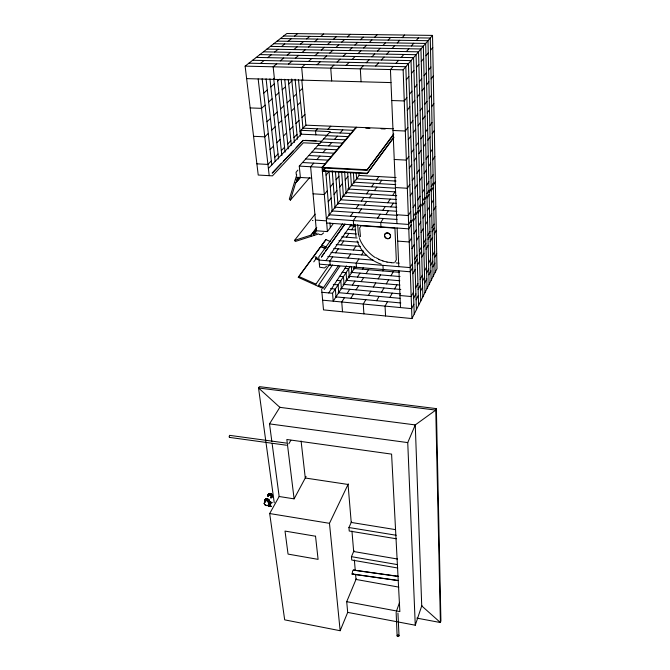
<?xml version="1.0" encoding="UTF-8"?>
<svg xmlns="http://www.w3.org/2000/svg" width="670" height="670" viewBox="0 0 670 670"><rect width="100%" height="100%" fill="white"/><g stroke="black" fill="none" stroke-linecap="round" stroke-linejoin="round"><path stroke-width="1" d="M271.953 502.785A1.993 0.729 -78.7 0 0 271.141 502.718A1.993 0.729 -78.7 0 0 270.462 504.703L270.462 505.632A1.993 0.729 -78.7 0 0 271.25 506.16M270.462 504.703L270.462 505.632M397.938 613.117L399.019 635.688M271.25 506.269A2.119 0.771 -78.7 0 1 270.412 504.728L270.638 503.647A2.119 0.771 -78.7 0 1 272.003 502.684M270.412 504.728L270.638 503.647M396.137 612.238L397.126 635.872M294.406 182.55L289.298 199.225L290.386 200.112L309.716 177.525M294.549 182.081L295.185 180.004M295.294 179.644L296.76 174.87M290.386 200.112L295.503 183.454M297.279 177.692L296.4 180.548L299.063 177.357M356.281 578.771L346.708 601.677L347.697 612.397L415.266 625.219L421.891 605.412M396.439 611.149L399.605 602.355M274.231 502.734L258.536 387.997L259.449 386.649L436.371 408.616L435.776 410.09L440.408 622.539L416.832 618.117M272.129 443.599L279.156 496.504L269.683 513.547L284.675 619.851L340.151 630.721L347.697 612.397M415.266 625.219L407.745 442.602L415.358 424.696M397.754 568.009L351.725 560.019L351.44 556.669L354.028 550.69M396.364 538.781L349.238 531.009L348.936 527.516L351.507 521.83M340.151 630.721L329.472 523.32L348.325 483.874M321.65 289.298L323.501 309.892L411.958 318.568L436.999 268.695L432.519 35.401L286.852 33.5L245.128 66.137L258.226 175.037L272.456 175.858L303.359 142.811L320.084 143.589M413.867 304.188L411.606 308.627L322.622 300.168M416.103 299.817L418.306 295.503M420.484 291.249L422.619 287.062M424.738 282.924L426.815 278.846M428.875 274.817L430.902 270.856M432.895 266.936L434.872 263.076M413.666 298.192L415.911 293.845M418.122 289.557L420.308 285.336M422.452 281.166L424.579 277.053M426.664 273.008L428.733 269.005M430.768 265.06L432.778 261.174M434.755 257.339L436.706 253.553M413.465 292.154L411.179 296.534L399.982 295.512M415.718 287.832L417.938 283.569M420.132 279.373L422.284 275.236M424.42 271.149L426.522 267.121M428.591 263.151L430.634 259.231M432.653 255.371L434.637 251.56M279.156 496.504L294.105 498.857L306.09 476.496M412.837 273.754L415.124 269.516M417.377 265.345L419.596 261.225M421.782 257.171L423.934 253.168M426.061 249.223L428.155 245.337M430.224 241.502L432.267 237.716M434.277 233.989L436.262 230.304M412.628 267.531L410.3 271.794L319.381 264.156M414.923 263.327L417.184 259.181M419.412 255.094L421.606 251.066M423.775 247.088L425.911 243.177M428.013 239.316L430.09 235.505M432.133 231.753L434.16 228.043M412.486 263.352L410.149 267.598L319.012 260.052M414.789 259.164L417.058 255.044M419.286 250.974L421.489 246.962M423.666 243.009L425.802 239.115M427.912 235.271L429.998 231.485M432.05 227.75L434.076 224.065M387.495 301.718L385.057 306.106L385.568 315.98M389.898 297.396L392.268 293.133M394.605 288.929L396.908 284.784M411.983 248.57L414.311 244.458M416.598 240.404L418.859 236.401M421.078 232.465L423.272 228.579M425.433 224.752L427.569 220.983M429.671 217.256L431.74 213.588M433.792 209.97L435.802 206.402M411.623 237.85L409.244 241.971L397.687 241.1M413.968 233.788L416.271 229.785M418.549 225.84L420.785 221.954M422.996 218.127L425.174 214.35M427.318 210.623L429.437 206.955M431.522 203.328L433.582 199.761M376.632 300.704L379.103 296.4M381.54 292.162L383.944 287.974M386.314 283.854L388.65 279.784M390.953 275.772L393.231 271.811M288.803 443.825L290.855 440.299M394.948 262.154L396.305 259.826L394.923 228.152L361.172 225.74L359.664 227.951L360.468 236.636M391.037 262.741L394.169 262.774M411.179 224.802L408.784 228.855L326.692 223.009M413.541 220.807L415.869 216.871M418.164 212.993L420.425 209.166M422.653 205.397L424.847 201.687M427.016 198.027L429.143 194.417M431.254 190.858L433.322 187.349M411.104 222.608L413.474 218.621M415.802 214.693L418.097 210.832M420.366 207.013L422.594 203.261M424.797 199.56L426.966 195.908M429.102 192.307L431.204 188.764M433.281 185.263L435.332 181.813M365.837 299.691L363.257 304.029L363.902 313.853M368.374 295.411L370.878 291.19M373.349 287.028L375.778 282.924M378.182 278.871L380.552 274.876M382.888 270.931L383.81 269.382M411.028 220.405L408.625 224.442L326.332 218.688L359.095 175.465L358.969 173.413M413.398 216.435L415.735 212.516M418.038 208.663L420.308 204.861M422.536 201.117L424.738 197.424M426.907 193.789L429.051 190.196M431.162 186.662L433.239 183.178M386.925 262.154L391.163 262.531M382.855 261.074L387.042 261.945M410.727 211.553L408.306 215.539L396.573 214.752M413.114 207.625L415.467 203.755M417.779 199.945L420.057 196.184M422.309 192.483L424.52 188.839M426.706 185.247L428.859 181.696M430.978 178.203L433.071 174.761M378.91 259.533L382.98 260.873M350.837 298.284L353.475 294.029M356.063 289.842L358.626 285.705M361.147 281.626L363.642 277.606M366.096 273.636L368.517 269.717M375.141 257.54C368.567 253.243 362.143 245.647 359.472 238.478M271.853 441.522L269.516 423.884L279.968 407.125M410.199 195.824L412.611 191.98M414.981 188.195L417.318 184.468M419.621 180.791L421.899 177.173M424.135 173.605L426.338 170.088M428.507 166.621L430.651 163.204M432.761 159.837L434.847 156.52M344.455 297.689L341.75 301.986L342.512 311.759M347.127 293.443L349.757 289.264M352.361 285.144L354.916 281.082M357.445 277.07L359.941 273.109M362.403 269.206L363.375 267.665M409.814 184.417L407.343 188.262L395.426 187.558M412.243 180.64L414.63 176.913M416.991 173.245L419.311 169.627M421.597 166.068L423.85 162.559M426.07 159.1L428.256 155.691M430.416 152.333L432.544 149.025M355.267 266.978L333.216 301.173L332.563 293.284L350.201 266.325M358.877 258.988L356.189 263.134L356.474 267.271M361.524 254.893L363.609 251.669M383.332 218.504L380.736 222.49L380.962 226.879M385.887 214.576L388.399 210.707M390.886 206.896L393.332 203.144M328.727 292.932L346.591 265.906M377.612 218.11L380.208 214.199M382.763 210.338L385.284 206.536M387.762 202.784L390.208 199.09M392.62 195.447L394.998 191.863M409.261 168.195L411.715 164.502M414.135 160.867L416.514 157.283M418.859 153.757L421.17 150.281M423.448 146.856L425.693 143.481M427.904 140.164L430.081 136.881M432.225 133.657L434.344 130.474M347.923 258.092L350.644 254.022M353.325 250.01L355.963 246.058M324.196 289.532L339.849 266.25M318.158 286.291L322.923 288.435L338.593 265.479M358.425 234.592L357.663 224.701M408.859 156.411L406.347 160.096L394.236 159.485M411.338 152.785L413.775 149.217M416.171 145.7L418.541 142.241M420.869 138.832L423.155 135.466M425.416 132.157L427.644 128.9M429.839 125.684L431.999 122.518M318.468 285.361L332.488 264.96M315.905 284.206L329.422 264.692M332.714 256.853L329.866 260.957L330.209 265.06M335.528 252.816L338.3 248.83M341.03 244.902L343.727 241.024M346.39 237.205L349.011 233.436M351.599 229.726L354.145 226.058M325.955 260.571L351.365 224.433M356.088 216.636L353.308 220.572L353.601 224.927M358.819 212.758L361.515 208.931M364.17 205.162L366.783 201.444M369.371 197.784L371.909 194.174M374.421 190.615L376.892 187.106M379.329 183.647L381.733 180.238M408.29 139.661L410.794 136.127M413.264 132.652L415.685 129.235M418.072 125.868L420.425 122.551M422.745 119.277L425.031 116.061M427.276 112.887L429.495 109.763M431.681 106.689L433.833 103.649M344.882 223.906L321.34 257.171L324.38 252.925M350.469 216.251L353.232 212.382M355.963 208.563L358.659 204.802M361.314 201.101L363.927 197.449M366.507 193.848L369.044 190.297M371.548 186.788L374.028 183.337M376.465 179.937L378.868 176.57M325.595 251.225L344.439 224.885M342.579 223.864L318.736 256.962L319.657 267.221L324.439 267.966L326.458 266.476M315.235 284.976L298.284 277.355L320.218 247.314M321.391 245.706L325.938 239.6L330.628 241.686M298.284 277.355L320.905 246.493L325.645 248.612M322.077 244.893L325.938 239.6M407.879 127.493L405.317 131.01L393.014 130.491M410.409 124.042L412.887 120.633M415.333 117.283L417.737 113.984M420.115 110.734L422.443 107.535M424.747 104.386L427.008 101.279M429.244 98.222L431.446 95.207M313.769 163.128L310.62 166.738L316.382 230.781L327.412 231.594L333.208 223.738M322.371 171.21L367.009 173.681L393.826 137.107M367.009 173.681L393.843 137.635M322.647 167.936L366.817 170.339L393.692 133.95M366.817 170.339L393.709 134.477M313.443 234.399L316.567 230.296M407.293 110.181L409.847 106.832M412.36 103.532L414.831 100.282M417.268 97.083L419.663 93.934M422.016 90.835L424.345 87.778M426.631 84.772L428.892 81.807M431.111 78.892L433.297 76.02M316.5 230.22L313.384 234.324L317.052 233.143M311.031 235.086L316.675 227.7M311.098 235.162L316.734 227.766M328.225 201.762L331.156 197.993M334.054 194.283L336.909 190.623M339.715 187.014L342.487 183.454M345.217 179.945L347.914 176.495M311.491 236.25L295.378 241.451L294.465 240.446L315.126 214.149M406.866 97.611L404.253 100.944L391.749 100.534M409.437 94.336L411.975 91.112M414.462 87.946L416.916 84.822M419.336 81.748L421.715 78.717M424.051 75.735L426.354 72.804M428.632 69.906L430.869 67.059M327.32 190.749L324.314 194.518L313.058 193.814M330.285 187.039L333.208 183.379M336.08 179.778L338.92 176.227M406.263 79.722L408.868 76.556M411.422 73.449L413.943 70.384M416.422 67.368L418.867 64.404M421.271 61.481L423.641 58.608M425.969 55.769L428.264 52.98M430.525 50.233L432.753 47.528M326.047 175.088L329.045 171.461L332.194 211.017M325.536 167.525L322.873 170.691L366.976 173.12M323.585 170.448L325.578 168.07M315.026 256.786L316.985 257.406L313.769 261.844M297.882 170.113L296.056 172.274L296.282 174.543M229.642 437.192L229.09 436.74L229.592 435.349L286.45 443.096M356.072 127.233L322.052 167.358L327.412 231.594M411.958 318.568L403.156 69.856L432.519 35.401M316.868 159.586L319.917 156.085M322.932 152.643L325.896 149.243M328.811 145.901L331.692 142.601M334.531 139.352L337.328 136.144M340.084 132.987L342.805 129.871M295.571 182.927L300.369 177.433L299.272 166.118L330.285 131.588L300.897 130.323L301.257 134.201M295.646 182.985L300.445 177.5M393.198 66.439L390.442 69.554L396.95 223.621M395.92 63.374L398.591 60.359M401.221 57.394L403.809 54.471M406.355 51.59L408.868 48.759M411.338 45.979L413.767 43.232M416.162 40.527L418.524 37.872M328.015 129.243L330.787 126.195M375.694 66.045L378.533 62.997M381.331 59.998L384.086 57.051M386.799 54.144L389.463 51.289M392.092 48.475L394.68 45.702M397.226 42.98L399.73 40.292M402.201 37.646L404.638 35.033M317.53 128.799L315.52 130.952L315.855 134.846M281.308 163.447L272.154 173.17L303.292 140.474L321.575 141.311M283.418 161.202L293.276 150.725M296.09 147.735L303.125 140.256M268.385 168.48L301.24 134.184L327.37 135.34M271.35 160.884L267.925 164.426L256.878 163.823M274.717 157.4L278.042 153.958M281.316 150.574L284.541 147.241M287.723 143.95L290.855 140.708M293.946 137.509L296.994 134.36M300.001 131.245L305.889 125.164L393.357 128.782M363.299 65.769L360.318 68.851L361.071 81.765M366.23 62.729L369.12 59.747M371.959 56.808L374.756 53.918M377.503 51.071L380.217 48.273M382.88 45.51L385.51 42.796M388.097 40.116L390.644 37.486M270.077 149.552L273.486 146.127M276.836 142.752L280.135 139.427M283.393 136.144L286.601 132.92M289.767 129.737L292.882 126.597M295.956 123.506L298.988 120.449M301.977 117.443L304.917 114.478M346.105 65.375L349.162 62.36M352.169 59.396L355.125 56.481M358.04 53.608L360.904 50.778M363.726 47.989L366.507 45.25M369.245 42.545L371.942 39.882M374.597 37.26L377.218 34.681M268.276 133.439L264.776 136.822L253.57 136.311M271.719 130.106L275.119 126.814M278.46 123.582L281.76 120.391M285.01 117.242L288.209 114.143M291.366 111.094L294.473 108.079M297.539 105.115L300.57 102.192M333.936 65.099L330.746 68.156L331.692 80.961M337.069 62.101L340.159 59.153M343.208 56.246L346.197 53.382M349.145 50.56L352.052 47.788M354.907 45.057L357.73 42.369M360.502 39.714L363.232 37.101M266.97 121.747L270.446 118.481M273.871 115.257L277.246 112.083M280.579 108.959L283.854 105.885M287.087 102.845L290.269 99.855M293.401 96.907L296.5 94.001M299.549 91.137L302.555 88.306M317.044 64.722L320.302 61.74M323.51 58.801L326.667 55.912M329.774 53.072L332.831 50.267M335.846 47.511L338.811 44.798M341.734 42.118L344.615 39.48M347.454 36.883L350.243 34.329M265.111 105.123L261.526 108.347L250.153 107.929M268.628 101.949L272.104 98.825M275.521 95.751L278.896 92.72M282.212 89.73L285.479 86.79M288.703 83.884L291.877 81.028M305.084 64.454L301.693 67.469L302.832 80.174M308.426 61.481L311.717 58.558M314.95 55.685L318.133 52.855M321.273 50.066L324.364 47.319M327.412 44.605L330.411 41.942M333.359 39.321L336.273 36.733M263.754 93.063L267.313 89.956M270.822 86.907L274.273 83.901M277.673 80.936L279.683 79.186M323.577 232.925L321.541 234.693L319.339 234.534M288.494 64.077L291.944 61.129M295.344 58.223L298.694 55.359M301.986 52.545L305.235 49.773M308.426 47.042L311.575 44.354M314.682 41.699L317.731 39.086M320.746 36.515L323.71 33.977M276.743 63.809L273.159 66.799L274.482 79.395M280.278 60.878L283.753 57.98M287.179 55.133L290.554 52.327M293.87 49.572L297.145 46.85M300.361 44.17L303.535 41.532M306.667 38.927L309.749 36.364M260.446 63.449L264.081 60.526M267.673 57.654L271.199 54.814M274.675 52.034L278.1 49.287M281.475 46.582L284.792 43.919M288.066 41.289L291.291 38.701M294.473 36.155L297.606 33.642M415.266 424.922L435.776 410.09L258.536 387.997L279.842 407.335L415.266 424.922L421.732 605.906L440.408 622.539L440.91 620.897L436.371 408.616M312.991 220.43L312.421 220.572M294.465 240.446L310.578 235.237M311.944 236.108L313.954 235.463M314.297 235.346L318.887 233.872M286.492 445.232L229.316 437.376M267.062 501.537L268.226 502.14M283.653 36.004L430.274 38.031L435.065 272.548M280.403 38.542L427.996 40.703L433.105 276.45M277.112 41.121L425.685 43.416L431.12 280.412M273.762 43.734L423.34 46.171L429.102 284.423M270.37 46.389L420.953 48.969L427.066 288.485M266.928 49.086L418.532 51.816L424.998 292.606M263.436 51.816L416.07 54.697L422.896 296.785M259.885 54.597L413.566 57.637L420.768 301.023M256.275 57.411L411.028 60.618L418.616 305.311M252.615 60.275L408.449 63.642L416.422 309.666M248.897 63.181L405.819 66.724L414.211 314.088M245.128 66.137L403.156 69.856M246.627 78.624L390.987 82.586M365.803 128.154L369.89 128.322M381.121 128.791L385.208 128.958M302.966 128.188L353.459 130.323M329.439 132.526L350.804 133.447M326.617 135.667L348.115 136.621M323.752 138.858L345.385 139.837M305.126 140.348L316.139 140.851M320.846 142.099L342.613 143.104M317.898 145.382L339.807 146.42M314.908 148.715L336.951 149.779M311.877 152.09L334.062 153.195M308.795 155.524L331.122 156.654M305.671 158.999L328.141 160.163M302.497 162.534L325.118 163.731M299.272 166.118L366.783 169.778M359.095 175.465L396.079 177.542M356.574 178.798L396.045 181.051M296.902 177.274L311.642 178.12M353.835 182.165L395.786 184.602M351.239 185.59L395.518 188.211M347.579 188.999L395.25 191.871M345.938 192.583L396.707 195.699M342.194 196.084L396.372 199.476M340.486 199.769L396.439 203.337M337.496 203.429L396.732 207.281M334.673 207.156L396.891 211.276M331.801 210.933L397.478 215.363M328.895 214.769L397.042 219.45M315.419 220.07L326.516 220.857M350.041 225.765L355.226 226.133M347.462 229.425L355.787 230.028M344.857 233.135L356.356 233.981M341.633 236.853L357.102 238.009M338.953 240.664L358.567 242.163M336.223 244.525L360.544 246.418M333.811 248.478L363.098 250.781M331.014 252.448L366.791 255.32M327.814 256.451L373.316 260.161M396.179 262.941L399.186 263.184M353.291 268.435L399.488 272.338M344.564 268.318L348.668 268.67L349.33 277.765M350.779 272.322L400.04 276.551M341.943 272.28L346.08 272.631L346.683 280.755M348.224 276.266L399.822 280.755M339.288 276.283L343.45 276.651L344.07 284.809M345.645 280.261L399.99 285.06M336.985 280.387L340.779 280.722L341.424 288.912M343.023 284.306L400.811 289.49M333.3 284.423L338.082 284.851L338.735 293.083M340.863 288.46L400.601 293.896M330.528 288.603L335.343 289.038L336.013 297.304M338.174 292.623L399.982 298.326M321.918 292.296L332.563 293.284M335.452 296.844L400.819 302.966M269.516 423.884L407.745 442.602M353.559 570.044L398.558 576.359M353.542 570.17L398.541 576.485M352.01 573.947L398.055 580.463M351.993 574.064L398.047 580.58M395.149 529.568L351.231 522.441L348.048 484.46L305.277 478.012L301.09 440.986M269.683 513.547L329.472 523.32M348.936 527.516L396.179 535.255M397.519 559.023L353.668 551.527L351.951 531.05M351.44 556.669L397.578 564.634M398.809 587.113L356.005 579.441L355.577 574.324M346.708 601.677L399.856 611.593L391.59 454.118L286.835 439.495L294.105 498.857M267.229 505.616L265.446 505.13M267.196 505.733L264.885 504.862L264.005 503.22M381.264 264.189C370.267 260.546 360.937 251.887 357.118 240.873M321.851 245.195L326.625 247.247M320.855 246.552L325.595 248.671M318.091 259.709C314.23 258.235 315.109 256.87 318.3 259.407M298.988 276.517L315.955 284.147M318.878 285.462L323.644 287.606M315.712 285.194L317.798 286.132M376.029 257.732L379.036 259.323M264.96 504.778L264.122 503.204M358.559 234.391L359.346 237.306M356.03 236.862L354.899 224.157M258.176 78.943L269.206 175.674M262.154 78.767L271.802 164.954M266.091 78.792L275.161 161.445M269.951 78.834L278.578 158.958M273.678 78.323L281.844 155.582M277.522 79.47L285.06 152.216M281.124 79.052L288.226 148.866M284.733 79.244L291.316 145.315M288.267 79.445L294.432 142.409M291.684 78.96L297.463 139.234M295.11 79.244L300.462 136.102M298.477 79.546L303.007 128.632M301.802 80.023L305.93 125.6M354.38 559.994L355.234 570.229M322.923 171.235L322.597 167.383L356.582 127.258L356.616 127.777M325.712 170.959L329.297 214.936M329.933 222.775L330.335 227.633M332.236 170.934L335.142 208.278M335.444 171.436L337.965 204.543M338.601 171.947L340.67 199.836M341.658 172.023L343.417 196.218M344.64 171.679L346.189 193.663M351.365 266.668L351.8 272.807M347.63 172.374L348.785 189.124M354.145 266.61L354.304 268.921M350.536 172.575L351.423 185.657M353.392 172.76L354.078 183.195M356.172 172.542L356.633 179.811M382.955 265.345L383.165 269.516M397.134 228.026L398.767 266.66M398.943 270.839L400.493 307.572M353.065 573.713A2.102 0.519 -80.5 0 1 352.345 573.763A2.102 0.519 -80.5 0 1 352.705 570.974A2.102 0.519 -80.5 0 1 353.492 570.438M267.757 496.227A2.077 1.449 30.1 0 1 269.131 494.912A2.077 1.449 30.1 0 1 271.417 496.286A2.077 1.449 30.1 0 1 270.839 498.086M264.985 501.813A1.968 1.365 30.1 0 1 266.241 500.172A1.968 1.365 30.1 0 1 268.511 502.014M267.866 496.244A1.96 1.365 30.1 0 1 270.186 495.264A1.96 1.365 30.1 0 1 271.107 497.818M265.035 502.106A2.094 1.449 30.1 0 1 266.124 500.071A2.094 1.449 30.1 0 1 268.637 502.165M272.263 496.227A2.077 1.449 30.1 0 1 271.635 496.696M268.561 494.845A2.077 1.449 30.1 0 1 270.512 493.614A2.077 1.449 30.1 0 1 272.397 495.875M272.33 495.993A2.077 1.449 30.1 0 1 271.124 496.897A2.194 1.533 30.1 0 0 272.38 495.306A2.194 1.533 30.1 0 0 270.002 493.556A2.194 1.533 30.1 0 0 268.377 494.946M268.494 494.963A2.077 1.449 30.1 0 1 270.194 493.673A2.077 1.449 30.1 0 1 272.338 495.591M268.285 495.323A2.077 1.449 30.1 0 1 269.817 494.016A2.077 1.449 30.1 0 1 272.062 495.666A2.077 1.449 30.1 0 1 270.915 497.257M268.302 495.75A2.194 1.533 30.1 0 1 269.449 493.907A2.194 1.533 30.1 0 1 272.112 495.515A2.194 1.533 30.1 0 1 270.956 497.349M268.452 494.829A2.194 1.533 30.1 0 1 270.069 493.438A2.194 1.533 30.1 0 1 272.447 495.189A2.194 1.533 30.1 0 1 271.233 496.872M268.469 496.219A2.32 1.616 30.1 0 1 269.072 493.865A2.32 1.616 30.1 0 1 272.146 495.348A2.32 1.616 30.1 0 1 270.998 497.45M268.268 494.929A2.32 1.616 30.1 0 1 269.977 493.463A2.32 1.616 30.1 0 1 272.489 495.306A2.32 1.616 30.1 0 1 271.208 497.09M269.005 506.043A2.119 0.779 -78.6 0 1 268.536 503.522A2.119 0.779 -78.6 0 1 269.977 502.291M270.152 502.324A2.119 0.779 -78.6 0 0 268.712 503.555A2.119 0.779 -78.6 0 0 269.181 506.076A2.119 0.787 -78.3 0 1 268.955 503.421A2.119 0.787 -78.3 0 1 270.286 502.182M269.926 506.018A2.119 0.779 -78.6 0 1 269.122 504.2A2.119 0.779 -78.6 0 1 270.538 502.173M269.407 506.135A2.37 0.871 -78.6 0 1 268.444 505.339A2.37 0.871 -78.6 0 1 269.072 502.358A2.37 0.871 -78.6 0 1 270.245 502.123M269.926 506.235A2.37 0.871 -78.6 0 1 268.972 505.44A2.37 0.871 -78.6 0 1 269.591 502.467A2.37 0.871 -78.6 0 1 270.764 502.224M268.972 505.842A2.002 0.745 -78.3 0 1 269.256 502.785L269.466 502.441A2.002 0.745 -78.3 0 1 270.085 502.123M264.926 502.291A2.094 1.449 30.1 0 1 266.015 500.256A2.094 1.449 30.1 0 1 268.536 502.349M264.926 500.674A2.337 1.616 30.1 0 1 267.405 499.385A2.337 1.616 30.1 0 1 269.089 502.232M265.127 500.331A2.337 1.616 30.1 0 1 267.874 499.167A2.337 1.616 30.1 0 1 268.988 502.199M265.228 500.205A2.203 1.533 30.1 0 1 267.749 499.209A2.203 1.533 30.1 0 1 269.097 501.922M264.943 502.123A2.211 1.533 30.1 0 1 266.091 499.988A2.211 1.533 30.1 0 1 268.745 502.19M265.119 500.993A2.203 1.533 30.1 0 1 267.02 499.368A2.203 1.533 30.1 0 1 269.089 501.914A2.085 1.449 30.1 0 0 267.724 499.284A2.085 1.449 30.1 0 0 265.337 500.23M265.22 500.993A2.094 1.449 30.1 0 1 267.02 499.452A2.094 1.449 30.1 0 1 268.988 501.872M265.404 500.121A2.085 1.449 30.1 0 1 267.791 499.167A2.085 1.449 30.1 0 1 269.064 501.746M265.295 500.096A2.203 1.533 30.1 0 1 268.075 499.217A2.203 1.533 30.1 0 1 268.846 502.081M398.215 635.059A0.946 0.729 -1.5 0 1 398.91 636.115A0.946 0.729 -1.5 0 1 397.36 636.266A0.946 0.729 -1.5 0 1 397.72 635.11M315.536 536.218L285.018 531.084L288.05 554.098L318.091 559.366L315.536 536.218M384.555 236.368A3.149 2.747 32.9 0 0 389.655 238.16A3.149 2.747 32.9 0 0 388.206 233.244A3.149 2.747 32.9 0 0 384.555 236.368M384.689 236.167A3.149 2.747 32.9 0 0 389.781 237.951A3.149 2.747 32.9 0 0 388.332 233.043A3.149 2.747 32.9 0 0 384.689 236.167"/></g></svg>
